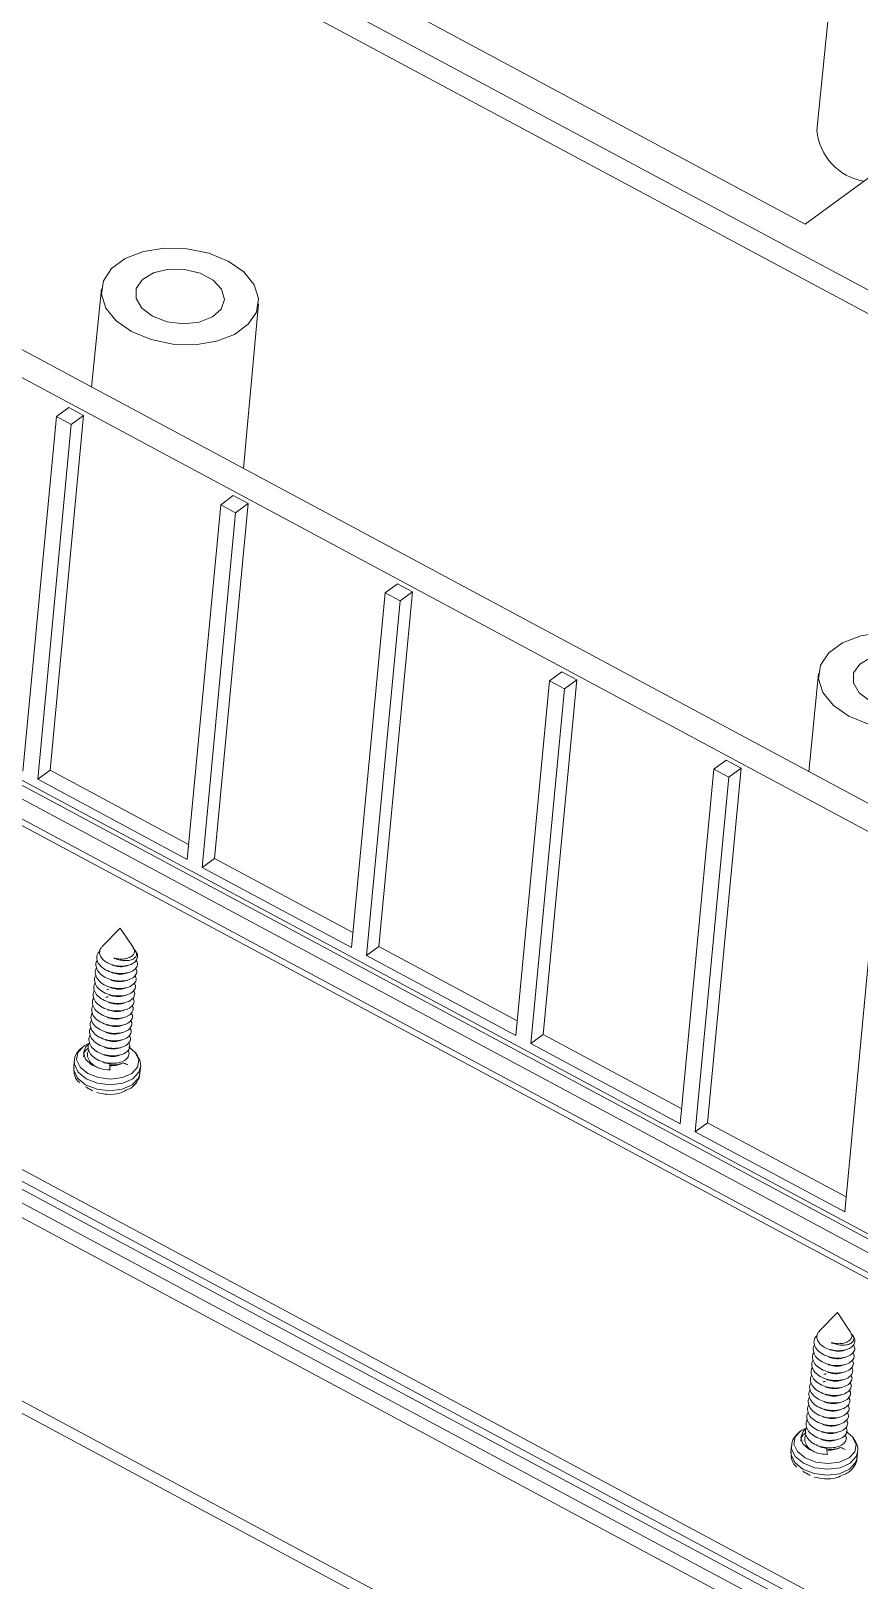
# Model space of a CAD drawing. Header units: inches. Extents: x 1153 to 4131, y 573 to 1071.
# Drawn here: x 1237.5 to 1268, y 632.6 to 689.7 of the extents above; entities that cross this region are included whole.
import ezdxf

# ---------------------------------------------------------------- set-up
doc = ezdxf.new("R2010")
doc.units = ezdxf.units.IN

# ---------------------------------------------------------------- blocks, each defined once
blk = doc.blocks.new('FGFG')
at = {"color": 7, "linetype": 'Continuous', "lineweight": 15}
for p, q in [((454.907, 940.302), (345.149, 999.134)), ((454.795, 939.12), (345.037, 997.951)), ((421.207, 987.161), (419.154, 966.431)), ((384.206, 979.904), (418.542, 961.5)), ((453.841, 913.826), (343.402, 973.022)), ((342.241, 972.173), (452.68, 912.976)), ((418.542, 961.5), (422.187, 964.165)), ((381.442, 958.089), (380.929, 952.908)), ((388.938, 948.615), (389.721, 957.306)), ((448.71, 892.909), (338.985, 951.723)), ((449.258, 893.327), (339.56, 952.126)), ((449.825, 893.301), (340.127, 952.1)), ((379.719, 951.835), (379.069, 951.36)), ((379.719, 951.835), (380.507, 951.413)), ((377.301, 932.671), (379.069, 951.36)), ((379.856, 950.938), (378.089, 932.249)), ((380.507, 951.413), (378.74, 932.725)), ((379.069, 951.36), (379.856, 950.938)), ((380.507, 951.413), (379.856, 950.938)), ((448.61, 891.91), (338.92, 950.705)), ((339.06, 950.285), (448.75, 891.49)), ((418.657, 888.867), (308.902, 947.697)), ((309.391, 948.055), (419.146, 889.225)), ((418.055, 888.059), (308.298, 946.89)), ((418.619, 888.473), (308.864, 947.303)), ((389.17, 946.77), (387.402, 928.082)), ((388.382, 947.192), (387.731, 946.716)), ((388.382, 947.192), (389.17, 946.77)), ((389.17, 946.77), (388.519, 946.294)), ((307.958, 946.292), (417.713, 887.462)), ((385.964, 928.028), (387.731, 946.716)), ((388.519, 946.294), (386.751, 927.606)), ((387.731, 946.716), (388.519, 946.294)), ((394.627, 923.385), (396.394, 942.073)), ((397.832, 942.127), (396.065, 923.438)), ((397.045, 942.549), (396.394, 942.073)), ((396.394, 942.073), (397.182, 941.651)), ((397.045, 942.549), (397.832, 942.127)), ((397.832, 942.127), (397.182, 941.651)), ((397.182, 941.651), (395.414, 922.963)), ((405.707, 937.906), (405.057, 937.43)), ((405.707, 937.906), (406.495, 937.483)), ((419.243, 937.828), (418.729, 932.646)), ((306.788, 937.27), (416.543, 878.44)), ((403.289, 918.742), (405.057, 937.43)), ((405.844, 937.008), (404.077, 918.32)), ((406.495, 937.483), (404.727, 918.795)), ((405.057, 937.43), (405.844, 937.008)), ((406.495, 937.483), (405.844, 937.008)), ((306.728, 936.64), (416.483, 877.81)), ((414.37, 933.262), (413.719, 932.787)), ((414.37, 933.262), (415.158, 932.84)), ((378.74, 932.725), (378.089, 932.249)), ((378.089, 932.249), (385.964, 928.028)), ((378.74, 932.725), (386.038, 928.813)), ((411.952, 914.098), (413.719, 932.787)), ((414.507, 932.364), (412.739, 913.676)), ((415.158, 932.84), (413.39, 914.152)), ((413.719, 932.787), (414.507, 932.364)), ((415.158, 932.84), (414.507, 932.364)), ((387.402, 928.082), (386.751, 927.606)), ((387.402, 928.082), (394.701, 924.17)), ((420.615, 909.455), (422.382, 928.143)), ((386.751, 927.606), (394.627, 923.385)), ((382.433, 924.408), (381.494, 923.454)), ((383.127, 923.37), (382.433, 924.408)), ((383.273, 923.151), (383.244, 923.194)), ((396.065, 923.438), (395.414, 922.963)), ((396.065, 923.438), (403.363, 919.526)), ((395.414, 922.963), (403.289, 918.742)), ((404.727, 918.795), (404.077, 918.32)), ((404.077, 918.32), (411.952, 914.098)), ((404.727, 918.795), (412.026, 914.883)), ((380.012, 917.397), (379.983, 917.082)), ((381.582, 917.315), (381.881, 917.255)), ((381.925, 917.284), (381.881, 917.255)), ((381.881, 917.255), (381.887, 916.94)), ((383.467, 916.752), (383.497, 917.068)), ((383.497, 917.068), (383.494, 917.044)), ((413.39, 914.152), (412.739, 913.676)), ((413.39, 914.152), (420.689, 910.24)), ((412.739, 913.676), (420.615, 909.455)), ((420.234, 904.147), (419.295, 903.192)), ((420.927, 903.109), (420.234, 904.147)), ((421.074, 902.889), (421.045, 902.933)), ((417.813, 897.136), (417.783, 896.821)), ((419.382, 897.053), (419.681, 896.993)), ((419.726, 897.023), (419.681, 896.993)), ((419.681, 896.993), (419.687, 896.679)), ((421.268, 896.491), (421.297, 896.806)), ((421.297, 896.806), (421.295, 896.783))]:
    blk.add_line(p, q, dxfattribs=at)
at = {"color": 7, "linetype": 'Continuous', "lineweight": 15, "flags": 128}
for points in [[(388.125, 959.551), (387.099, 959.97), (385.951, 960.204), (384.772, 960.235), (383.659, 960.06), (382.702, 959.693), (381.978, 959.163), (381.546, 958.515), (381.44, 957.799), (381.671, 957.075), (382.218, 956.401), (383.037, 955.831), (384.063, 955.412), (385.211, 955.177), (386.39, 955.146), (387.503, 955.322), (388.46, 955.689), (389.184, 956.218), (389.616, 956.867), (389.722, 957.582), (389.491, 958.306), (388.944, 958.981), (388.125, 959.551)], [(384.143, 956.64), (383.572, 957.069), (383.272, 957.582), (383.284, 958.11), (383.606, 958.582), (384.194, 958.933), (384.971, 959.116), (385.829, 959.107), (386.654, 958.906), (387.334, 958.542), (387.778, 958.062), (387.924, 957.533), (387.754, 957.024), (387.291, 956.606), (386.597, 956.334), (385.765, 956.246), (384.909, 956.352), (384.143, 956.64)], [(425.925, 939.289), (424.9, 939.708), (423.751, 939.943), (422.573, 939.974), (421.46, 939.798), (420.502, 939.431), (419.778, 938.902), (419.346, 938.253), (419.241, 937.538), (419.471, 936.814), (420.018, 936.139), (420.838, 935.569), (421.863, 935.15), (423.012, 934.916), (424.191, 934.885), (425.304, 935.06), (426.261, 935.427), (426.985, 935.957), (427.417, 936.605), (427.522, 937.321), (427.292, 938.045), (426.745, 938.719), (425.925, 939.289)], [(421.944, 936.378), (421.373, 936.808), (421.072, 937.321), (421.084, 937.849), (421.406, 938.32), (421.995, 938.671), (422.771, 938.854), (423.63, 938.845), (424.455, 938.645), (425.135, 938.28), (425.578, 937.801), (425.725, 937.271), (425.555, 936.763), (425.092, 936.345), (424.397, 936.073), (423.566, 935.984), (422.71, 936.091), (421.944, 936.378)], [(380.729, 916.753), (380.323, 917.082), (380.139, 917.471), (380.204, 917.859), (380.509, 918.188), (380.803, 918.341)], [(380.78, 918.296), (380.623, 918.147), (380.502, 917.831), (380.607, 917.498), (380.919, 917.208), (381.384, 917.011)], [(382.897, 918.143), (383.231, 917.856), (383.415, 917.468), (383.35, 917.08), (383.045, 916.751), (382.548, 916.531), (381.932, 916.455), (381.294, 916.532), (380.729, 916.753)], [(418.529, 896.491), (418.124, 896.821), (417.94, 897.209), (418.005, 897.597), (418.309, 897.926), (418.604, 898.08)], [(418.581, 898.034), (418.423, 897.886), (418.303, 897.569), (418.408, 897.237), (418.72, 896.947), (419.185, 896.749)], [(420.697, 897.882), (421.031, 897.595), (421.216, 897.206), (421.15, 896.818), (420.846, 896.489), (420.348, 896.27), (419.733, 896.193), (419.094, 896.271), (418.529, 896.491)], [(417.783, 896.821), (417.788, 896.657), (417.983, 896.245), (418.414, 895.896), (419.013, 895.662), (419.69, 895.579), (420.343, 895.661), (420.871, 895.894), (421.194, 896.242), (421.268, 896.491)]]:
    blk.add_lwpolyline(points, dxfattribs=at)
at = {"color": 8, "linetype": 'Continuous', "lineweight": 15, "flags": 128}
for points in [[(383.494, 917.044), (383.423, 916.819), (383.1, 916.471), (382.572, 916.238), (381.92, 916.156), (381.242, 916.239), (380.643, 916.473), (380.213, 916.822), (380.017, 917.234), (380.012, 917.395)], [(379.983, 917.082), (379.987, 916.919), (380.183, 916.507), (380.613, 916.157), (381.212, 915.924), (381.89, 915.841), (382.542, 915.922), (383.07, 916.155), (383.393, 916.504), (383.467, 916.752)], [(421.295, 896.783), (421.223, 896.558), (420.9, 896.209), (420.372, 895.976), (419.72, 895.895), (419.043, 895.977), (418.443, 896.211), (418.013, 896.561), (417.818, 896.973), (417.813, 897.134)]]:
    blk.add_lwpolyline(points, dxfattribs=at)
at = {"color": 7, "linetype": 'Continuous', "lineweight": 15}
for centre, radius, start, end in [((422.138, 966.713), 2.998, 185.40423, 260.26491), ((381.927, 919.052), 2.112, 255.11071, 269.96535), ((381.953, 918.637), 1.481, 268.81129, 296.25198), ((419.754, 898.376), 1.481, 268.81173, 296.25155), ((419.728, 898.791), 2.112, 255.11102, 269.96517)]:
    blk.add_arc(centre, radius, start, end, dxfattribs=at)
for points, knots in [([(381.37, 923.21), (381.324, 923.164), (381.202, 923.039), (381.177, 922.781), (381.294, 922.495), (381.568, 922.25), (381.945, 922.074), (382.375, 921.998), (382.788, 922.026), (383.123, 922.147), (383.32, 922.347), (383.376, 922.547), (383.3, 922.665), (383.274, 922.705)], [0, 0, 0, 0, 0.059212, 0.158863, 0.258513, 0.355042, 0.45557, 0.553512, 0.651453, 0.75198, 0.848509, 0.94816, 1, 1, 1, 1]), ([(383.264, 923.144), (383.282, 923.122), (383.355, 923.036), (383.364, 922.87), (383.283, 922.674), (383.083, 922.515), (382.799, 922.418), (382.464, 922.388), (382.116, 922.43), (381.798, 922.544), (381.544, 922.712), (381.381, 922.916), (381.332, 923.136), (381.373, 923.322), (381.468, 923.412), (381.502, 923.446)], [0, 0, 0, 0, 0.030017, 0.117337, 0.204659, 0.292026, 0.377042, 0.461782, 0.546562, 0.629186, 0.711345, 0.793539, 0.87377, 0.953348, 1, 1, 1, 1]), ([(383.124, 923.369), (383.151, 923.318), (383.207, 923.212), (383.168, 923.05), (383.042, 922.907), (382.832, 922.808), (382.572, 922.766), (382.318, 922.775), (382.167, 922.816), (382.107, 922.832)], [0, 0, 0, 0, 0.144044, 0.2983155, 0.4526402, 0.6043232, 0.7530514, 0.9018354, 1, 1, 1, 1]), ([(382.107, 922.832), (382.124, 922.823), (382.162, 922.805), (382.288, 922.753), (382.496, 922.702), (382.773, 922.685), (383.022, 922.725), (383.206, 922.826), (383.307, 922.965), (383.295, 923.121), (383.234, 923.24), (383.159, 923.287), (383.156, 923.288)], [0, 0, 0, 0, 0.025185, 0.055218, 0.174572, 0.297359, 0.430978, 0.564571, 0.698857, 0.846658, 0.994659, 1, 1, 1, 1]), ([(381.199, 922.308), (381.19, 922.298), (381.11, 922.208), (381.107, 921.991), (381.219, 921.707), (381.494, 921.461), (381.871, 921.286), (382.301, 921.21), (382.714, 921.238), (383.048, 921.359), (383.245, 921.558), (383.302, 921.755), (383.229, 921.868), (383.206, 921.904)], [0, 0, 0, 0, 0.012972, 0.118105, 0.223238, 0.325078, 0.431137, 0.534467, 0.637796, 0.743855, 0.845695, 0.950828, 1, 1, 1, 1]), ([(381.236, 922.702), (381.227, 922.692), (381.148, 922.602), (381.145, 922.385), (381.256, 922.102), (381.531, 921.855), (381.908, 921.68), (382.338, 921.604), (382.751, 921.632), (383.086, 921.753), (383.282, 921.953), (383.339, 922.149), (383.266, 922.262), (383.243, 922.298)], [0, 0, 0, 0, 0.012972, 0.118105, 0.223238, 0.325078, 0.431137, 0.534467, 0.637796, 0.743855, 0.845695, 0.950828, 1, 1, 1, 1]), ([(382.035, 922.464), (382.039, 922.462), (382.053, 922.452), (382.067, 922.442), (382.077, 922.435)], [0, 0, 0, 0, 0.254528, 1, 1, 1, 1]), ([(382.066, 922.44), (382.165, 922.416), (382.366, 922.367), (382.605, 922.37), (382.701, 922.406), (382.719, 922.412)], [0, 0, 0, 0, 0.439994, 0.896626, 1, 1, 1, 1]), ([(382.742, 922.41), (382.765, 922.417), (382.799, 922.428), (382.83, 922.437), (382.84, 922.44)], [0, 0, 0, 0, 0.651923, 1, 1, 1, 1]), ([(381.124, 921.519), (381.115, 921.509), (381.036, 921.419), (381.033, 921.203), (381.144, 920.919), (381.419, 920.673), (381.796, 920.497), (382.226, 920.421), (382.639, 920.449), (382.974, 920.57), (383.171, 920.77), (383.227, 920.966), (383.154, 921.08), (383.131, 921.116)], [0, 0, 0, 0, 0.012972, 0.118105, 0.223238, 0.325078, 0.431137, 0.534467, 0.637796, 0.743855, 0.845695, 0.950828, 1, 1, 1, 1]), ([(381.161, 921.913), (381.153, 921.903), (381.073, 921.814), (381.07, 921.597), (381.181, 921.313), (381.456, 921.067), (381.833, 920.892), (382.263, 920.816), (382.677, 920.843), (383.011, 920.965), (383.208, 921.164), (383.264, 921.361), (383.192, 921.474), (383.168, 921.51)], [0, 0, 0, 0, 0.012971, 0.118105, 0.223238, 0.325078, 0.431137, 0.534467, 0.637796, 0.743855, 0.845695, 0.950828, 1, 1, 1, 1]), ([(381.939, 921.69), (381.95, 921.683), (381.972, 921.668), (381.992, 921.654), (382.003, 921.647)], [0, 0, 0, 0, 0.500024, 1, 1, 1, 1]), ([(381.977, 922.084), (381.988, 922.077), (382.009, 922.062), (382.03, 922.048), (382.04, 922.041)], [0, 0, 0, 0, 0.500038, 1, 1, 1, 1]), ([(381.992, 921.652), (382.09, 921.628), (382.291, 921.579), (382.53, 921.581), (382.626, 921.617), (382.644, 921.624)], [0, 0, 0, 0, 0.439994, 0.896626, 1, 1, 1, 1]), ([(382.029, 922.046), (382.128, 922.022), (382.329, 921.973), (382.568, 921.976), (382.664, 922.011), (382.681, 922.018)], [0, 0, 0, 0, 0.4399918, 0.8966261, 1, 1, 1, 1]), ([(382.667, 921.622), (382.69, 921.629), (382.735, 921.642), (382.774, 921.654), (382.794, 921.66)], [0, 0, 0, 0, 0.499425, 1, 1, 1, 1]), ([(382.705, 922.016), (382.727, 922.023), (382.772, 922.036), (382.811, 922.048), (382.831, 922.054)], [0, 0, 0, 0, 0.499452, 1, 1, 1, 1]), ([(381.049, 920.731), (381.041, 920.721), (380.961, 920.631), (380.958, 920.414), (381.069, 920.13), (381.344, 919.884), (381.722, 919.709), (382.152, 919.633), (382.565, 919.66), (382.899, 919.782), (383.096, 919.981), (383.152, 920.178), (383.08, 920.291), (383.056, 920.327)], [0, 0, 0, 0, 0.012972, 0.118105, 0.223238, 0.325078, 0.431137, 0.534467, 0.637796, 0.743855, 0.845695, 0.950828, 1, 1, 1, 1]), ([(381.087, 921.125), (381.078, 921.115), (380.998, 921.025), (380.995, 920.808), (381.107, 920.525), (381.382, 920.278), (381.759, 920.103), (382.189, 920.027), (382.602, 920.055), (382.936, 920.176), (383.133, 920.376), (383.19, 920.572), (383.117, 920.685), (383.094, 920.721)], [0, 0, 0, 0, 0.012971, 0.118105, 0.223238, 0.325078, 0.431137, 0.534467, 0.637797, 0.743855, 0.845695, 0.950828, 1, 1, 1, 1]), ([(381.798, 920.794), (381.779, 920.788), (381.742, 920.776), (381.703, 920.764), (381.684, 920.758)], [0, 0, 0, 0, 0.499962, 1, 1, 1, 1]), ([(381.835, 921.188), (381.817, 921.182), (381.779, 921.17), (381.74, 921.158), (381.721, 921.152)], [0, 0, 0, 0, 0.499962, 1, 1, 1, 1]), ([(381.865, 920.901), (381.876, 920.894), (381.897, 920.88), (381.918, 920.865), (381.928, 920.858)], [0, 0, 0, 0, 0.500024, 1, 1, 1, 1]), ([(381.902, 921.296), (381.913, 921.288), (381.935, 921.274), (381.955, 921.26), (381.965, 921.252)], [0, 0, 0, 0, 0.500011, 1, 1, 1, 1]), ([(381.917, 920.863), (382.016, 920.839), (382.217, 920.79), (382.456, 920.793), (382.552, 920.829), (382.57, 920.835)], [0, 0, 0, 0, 0.439994, 0.896626, 1, 1, 1, 1]), ([(381.955, 921.257), (382.053, 921.233), (382.254, 921.184), (382.493, 921.187), (382.589, 921.223), (382.607, 921.229)], [0, 0, 0, 0, 0.4399918, 0.8966261, 1, 1, 1, 1]), ([(382.593, 920.833), (382.615, 920.84), (382.66, 920.854), (382.699, 920.865), (382.719, 920.871)], [0, 0, 0, 0, 0.499425, 1, 1, 1, 1]), ([(382.63, 921.228), (382.653, 921.234), (382.698, 921.248), (382.737, 921.26), (382.756, 921.266)], [0, 0, 0, 0, 0.499439, 1, 1, 1, 1]), ([(380.975, 919.942), (380.966, 919.932), (380.887, 919.842), (380.884, 919.626), (380.995, 919.342), (381.27, 919.096), (381.647, 918.92), (382.077, 918.844), (382.49, 918.872), (382.825, 918.993), (383.021, 919.193), (383.078, 919.389), (383.005, 919.503), (382.982, 919.539)], [0, 0, 0, 0, 0.012972, 0.118105, 0.223238, 0.325078, 0.431137, 0.534467, 0.637796, 0.743855, 0.845695, 0.950828, 1, 1, 1, 1]), ([(381.012, 920.336), (381.003, 920.326), (380.924, 920.237), (380.921, 920.02), (381.032, 919.736), (381.307, 919.49), (381.684, 919.315), (382.114, 919.239), (382.527, 919.266), (382.862, 919.388), (383.059, 919.587), (383.115, 919.783), (383.042, 919.897), (383.019, 919.933)], [0, 0, 0, 0, 0.012971, 0.118105, 0.223238, 0.325078, 0.431137, 0.534467, 0.637797, 0.743855, 0.845695, 0.950828, 1, 1, 1, 1]), ([(381.79, 920.113), (381.801, 920.106), (381.823, 920.091), (381.843, 920.077), (381.854, 920.07)], [0, 0, 0, 0, 0.500038, 1, 1, 1, 1]), ([(381.827, 920.507), (381.838, 920.5), (381.86, 920.485), (381.881, 920.471), (381.891, 920.464)], [0, 0, 0, 0, 0.500024, 1, 1, 1, 1]), ([(381.843, 920.074), (381.941, 920.05), (382.142, 920.002), (382.381, 920.004), (382.477, 920.04), (382.495, 920.047)], [0, 0, 0, 0, 0.439994, 0.896626, 1, 1, 1, 1]), ([(381.88, 920.469), (381.979, 920.445), (382.179, 920.396), (382.418, 920.399), (382.514, 920.434), (382.532, 920.441)], [0, 0, 0, 0, 0.4399918, 0.8966239, 1, 1, 1, 1]), ([(382.518, 920.045), (382.541, 920.052), (382.586, 920.065), (382.625, 920.077), (382.644, 920.083)], [0, 0, 0, 0, 0.499425, 1, 1, 1, 1]), ([(382.555, 920.439), (382.578, 920.446), (382.623, 920.459), (382.662, 920.471), (382.682, 920.477)], [0, 0, 0, 0, 0.499425, 1, 1, 1, 1]), ([(380.9, 919.154), (380.892, 919.144), (380.812, 919.054), (380.809, 918.837), (380.92, 918.553), (381.195, 918.307), (381.572, 918.132), (382.002, 918.056), (382.416, 918.083), (382.75, 918.205), (382.947, 918.404), (383.003, 918.601), (382.93, 918.714), (382.907, 918.75)], [0, 0, 0, 0, 0.012971, 0.118105, 0.223238, 0.325078, 0.431137, 0.534467, 0.637796, 0.743855, 0.845695, 0.950828, 1, 1, 1, 1]), ([(380.938, 919.548), (380.929, 919.538), (380.849, 919.448), (380.846, 919.231), (380.957, 918.947), (381.233, 918.701), (381.61, 918.526), (382.04, 918.45), (382.453, 918.478), (382.787, 918.599), (382.984, 918.799), (383.041, 918.995), (382.968, 919.108), (382.945, 919.144)], [0, 0, 0, 0, 0.012972, 0.118105, 0.223238, 0.325078, 0.431137, 0.534467, 0.637796, 0.743855, 0.845695, 0.950828, 1, 1, 1, 1]), ([(381.716, 919.324), (381.727, 919.317), (381.748, 919.302), (381.769, 919.288), (381.779, 919.281)], [0, 0, 0, 0, 0.500038, 1, 1, 1, 1]), ([(381.753, 919.719), (381.764, 919.711), (381.786, 919.697), (381.806, 919.682), (381.816, 919.675)], [0, 0, 0, 0, 0.500024, 1, 1, 1, 1]), ([(381.768, 919.286), (381.867, 919.262), (382.068, 919.213), (382.307, 919.216), (382.403, 919.251), (382.42, 919.258)], [0, 0, 0, 0, 0.4399918, 0.8966261, 1, 1, 1, 1]), ([(381.805, 919.68), (381.904, 919.656), (382.105, 919.607), (382.344, 919.61), (382.44, 919.646), (382.458, 919.652)], [0, 0, 0, 0, 0.439994, 0.896626, 1, 1, 1, 1]), ([(382.444, 919.256), (382.466, 919.263), (382.511, 919.277), (382.55, 919.288), (382.57, 919.294)], [0, 0, 0, 0, 0.499425, 1, 1, 1, 1]), ([(382.481, 919.651), (382.503, 919.657), (382.549, 919.671), (382.588, 919.683), (382.607, 919.689)], [0, 0, 0, 0, 0.499425, 1, 1, 1, 1]), ([(380.555, 918.216), (380.428, 918.115), (380.186, 917.923), (380.014, 917.602), (380.028, 917.426), (380.031, 917.392)], [0, 0, 0, 0, 0.474567, 0.898445, 1, 1, 1, 1]), ([(380.804, 918.34), (380.803, 918.338), (380.733, 918.256), (380.736, 918.048), (380.845, 917.765), (381.121, 917.52), (381.499, 917.339), (381.784, 917.302), (381.925, 917.284)], [0, 0, 0, 0, 0.003873, 0.204692, 0.405511, 0.600039, 0.802626, 1, 1, 1, 1]), ([(380.863, 918.759), (380.854, 918.749), (380.775, 918.659), (380.772, 918.443), (380.883, 918.159), (381.158, 917.913), (381.535, 917.738), (381.965, 917.661), (382.378, 917.689), (382.713, 917.811), (382.91, 918.01), (382.966, 918.206), (382.893, 918.32), (382.87, 918.356)], [0, 0, 0, 0, 0.012972, 0.118105, 0.223238, 0.325078, 0.431137, 0.534467, 0.637796, 0.743855, 0.845695, 0.950828, 1, 1, 1, 1]), ([(381.641, 918.536), (381.652, 918.529), (381.674, 918.514), (381.694, 918.5), (381.704, 918.493)], [0, 0, 0, 0, 0.500011, 1, 1, 1, 1]), ([(381.678, 918.93), (381.689, 918.923), (381.711, 918.908), (381.731, 918.894), (381.742, 918.887)], [0, 0, 0, 0, 0.500024, 1, 1, 1, 1]), ([(381.694, 918.497), (381.792, 918.473), (381.993, 918.425), (382.232, 918.427), (382.328, 918.463), (382.346, 918.47)], [0, 0, 0, 0, 0.4399918, 0.8966261, 1, 1, 1, 1]), ([(381.731, 918.892), (381.829, 918.868), (382.03, 918.819), (382.269, 918.822), (382.365, 918.857), (382.383, 918.864)], [0, 0, 0, 0, 0.439994, 0.896626, 1, 1, 1, 1]), ([(382.369, 918.468), (382.392, 918.475), (382.437, 918.488), (382.476, 918.5), (382.495, 918.506)], [0, 0, 0, 0, 0.499439, 1, 1, 1, 1]), ([(382.406, 918.862), (382.429, 918.869), (382.474, 918.882), (382.513, 918.894), (382.532, 918.9)], [0, 0, 0, 0, 0.499425, 1, 1, 1, 1]), ([(380.76, 918.092), (380.67, 918.011), (380.518, 917.873), (380.51, 917.699), (380.506, 917.628)], [0, 0, 0, 0, 0.59256, 1, 1, 1, 1]), ([(381.566, 917.747), (381.577, 917.74), (381.599, 917.725), (381.62, 917.711), (381.63, 917.704)], [0, 0, 0, 0, 0.500024, 1, 1, 1, 1]), ([(381.604, 918.142), (381.615, 918.134), (381.636, 918.12), (381.657, 918.105), (381.667, 918.098)], [0, 0, 0, 0, 0.500024, 1, 1, 1, 1]), ([(381.619, 917.709), (381.718, 917.685), (381.918, 917.636), (382.157, 917.639), (382.253, 917.674), (382.271, 917.681)], [0, 0, 0, 0, 0.4399918, 0.8966261, 1, 1, 1, 1]), ([(381.656, 918.103), (381.755, 918.079), (381.956, 918.03), (382.195, 918.033), (382.291, 918.069), (382.309, 918.075)], [0, 0, 0, 0, 0.439994, 0.896626, 1, 1, 1, 1]), ([(382.294, 917.679), (382.317, 917.686), (382.362, 917.699), (382.401, 917.711), (382.421, 917.717)], [0, 0, 0, 0, 0.499425, 1, 1, 1, 1]), ([(382.332, 918.074), (382.354, 918.08), (382.399, 918.094), (382.438, 918.106), (382.458, 918.111)], [0, 0, 0, 0, 0.499425, 1, 1, 1, 1]), ([(383.491, 917.033), (383.492, 917.035), (383.543, 917.177), (383.473, 917.49), (383.315, 917.731), (383.238, 917.848)], [0, 0, 0, 0, 0.007712, 0.518307, 1, 1, 1, 1]), ([(380.001, 917.066), (379.997, 916.951), (379.989, 916.696), (380.124, 916.414), (380.265, 916.289), (380.297, 916.262)], [0, 0, 0, 0, 0.389357, 0.864485, 1, 1, 1, 1]), ([(381.529, 917.353), (381.54, 917.346), (381.562, 917.331), (381.582, 917.317), (381.593, 917.31)], [0, 0, 0, 0, 0.500024, 1, 1, 1, 1]), ([(382.609, 917.309), (382.506, 917.272), (382.306, 917.199), (382.052, 917.199), (381.927, 917.199)], [0, 0, 0, 0, 0.508072, 1, 1, 1, 1]), ([(382.609, 917.309), (382.647, 917.288), (382.725, 917.246), (382.802, 917.215), (382.841, 917.199)], [0, 0, 0, 0, 0.497323, 1, 1, 1, 1]), ([(382.734, 915.862), (382.824, 915.896), (383.077, 915.992), (383.324, 916.299), (383.481, 916.6), (383.461, 916.756), (383.459, 916.773)], [0, 0, 0, 0, 0.217473, 0.610151, 0.959445, 1, 1, 1, 1]), ([(380.992, 915.83), (380.928, 915.864), (380.799, 915.93), (380.672, 916.009), (380.608, 916.048)], [0, 0, 0, 0, 0.500004, 1, 1, 1, 1]), ([(381.21, 915.742), (381.39, 915.704), (381.787, 915.617), (382.345, 915.662), (382.63, 915.808), (382.734, 915.862)], [0, 0, 0, 0, 0.342883, 0.758542, 1, 1, 1, 1]), ([(419.17, 902.949), (419.125, 902.902), (419.003, 902.778), (418.977, 902.52), (419.095, 902.234), (419.368, 901.988), (419.746, 901.813), (420.176, 901.737), (420.589, 901.764), (420.923, 901.886), (421.121, 902.085), (421.177, 902.286), (421.1, 902.403), (421.074, 902.443)], [0, 0, 0, 0, 0.059212, 0.158863, 0.258513, 0.355043, 0.45557, 0.553511, 0.651453, 0.75198, 0.84851, 0.948161, 1, 1, 1, 1]), ([(421.065, 902.882), (421.083, 902.86), (421.155, 902.774), (421.164, 902.608), (421.083, 902.413), (420.883, 902.254), (420.599, 902.156), (420.265, 902.126), (419.917, 902.168), (419.599, 902.282), (419.345, 902.45), (419.181, 902.655), (419.133, 902.874), (419.174, 903.061), (419.268, 903.151), (419.303, 903.184)], [0, 0, 0, 0, 0.030017, 0.117337, 0.204659, 0.292026, 0.377042, 0.461782, 0.546562, 0.629186, 0.711345, 0.793539, 0.87377, 0.953348, 1, 1, 1, 1]), ([(420.924, 903.107), (420.951, 903.056), (421.008, 902.95), (420.969, 902.788), (420.842, 902.645), (420.633, 902.547), (420.372, 902.504), (420.118, 902.514), (419.967, 902.554), (419.907, 902.57)], [0, 0, 0, 0, 0.1440427, 0.2983145, 0.4526395, 0.6043226, 0.7530515, 0.9018344, 1, 1, 1, 1]), ([(419.907, 902.57), (419.925, 902.562), (419.963, 902.543), (420.088, 902.491), (420.297, 902.441), (420.574, 902.424), (420.823, 902.463), (421.007, 902.565), (421.107, 902.704), (421.096, 902.859), (421.034, 902.979), (420.96, 903.025), (420.957, 903.027)], [0, 0, 0, 0, 0.025184, 0.055218, 0.174572, 0.297358, 0.430977, 0.56457, 0.698857, 0.846657, 0.994659, 1, 1, 1, 1]), ([(418.999, 902.046), (418.99, 902.036), (418.911, 901.946), (418.908, 901.73), (419.019, 901.446), (419.294, 901.2), (419.671, 901.024), (420.101, 900.948), (420.514, 900.976), (420.849, 901.097), (421.046, 901.297), (421.102, 901.493), (421.029, 901.607), (421.006, 901.643)], [0, 0, 0, 0, 0.012972, 0.118105, 0.223238, 0.325078, 0.431137, 0.534466, 0.637796, 0.743855, 0.845695, 0.950828, 1, 1, 1, 1]), ([(419.036, 902.44), (419.028, 902.43), (418.948, 902.341), (418.945, 902.124), (419.056, 901.84), (419.332, 901.594), (419.709, 901.419), (420.139, 901.343), (420.552, 901.37), (420.886, 901.492), (421.083, 901.691), (421.14, 901.888), (421.067, 902.001), (421.044, 902.037)], [0, 0, 0, 0, 0.012972, 0.118105, 0.223238, 0.325078, 0.431136, 0.534466, 0.637796, 0.743855, 0.845695, 0.950828, 1, 1, 1, 1]), ([(419.836, 902.203), (419.84, 902.2), (419.854, 902.19), (419.868, 902.181), (419.878, 902.174)], [0, 0, 0, 0, 0.254526, 1, 1, 1, 1]), ([(419.867, 902.179), (419.966, 902.155), (420.167, 902.106), (420.405, 902.108), (420.502, 902.144), (420.519, 902.151)], [0, 0, 0, 0, 0.439996, 0.896626, 1, 1, 1, 1]), ([(420.542, 902.149), (420.565, 902.156), (420.6, 902.166), (420.63, 902.175), (420.641, 902.178)], [0, 0, 0, 0, 0.651921, 1, 1, 1, 1]), ([(418.925, 901.258), (418.916, 901.248), (418.836, 901.158), (418.833, 900.941), (418.945, 900.657), (419.22, 900.411), (419.597, 900.236), (420.027, 900.16), (420.44, 900.187), (420.774, 900.309), (420.971, 900.508), (421.028, 900.705), (420.955, 900.818), (420.932, 900.854)], [0, 0, 0, 0, 0.012972, 0.118105, 0.223238, 0.325078, 0.431137, 0.534466, 0.637796, 0.743855, 0.845695, 0.950828, 1, 1, 1, 1]), ([(418.962, 901.652), (418.953, 901.642), (418.874, 901.552), (418.871, 901.335), (418.982, 901.052), (419.257, 900.805), (419.634, 900.63), (420.064, 900.554), (420.477, 900.582), (420.812, 900.703), (421.008, 900.903), (421.065, 901.099), (420.992, 901.212), (420.969, 901.248)], [0, 0, 0, 0, 0.012971, 0.118105, 0.223238, 0.325078, 0.431136, 0.534466, 0.637796, 0.743855, 0.845695, 0.950828, 1, 1, 1, 1]), ([(419.703, 901.034), (419.714, 901.027), (419.735, 901.012), (419.756, 900.998), (419.766, 900.991)], [0, 0, 0, 0, 0.500011, 1, 1, 1, 1]), ([(419.74, 901.428), (419.751, 901.421), (419.773, 901.407), (419.793, 901.392), (419.803, 901.385)], [0, 0, 0, 0, 0.500024, 1, 1, 1, 1]), ([(419.777, 901.823), (419.788, 901.815), (419.81, 901.801), (419.83, 901.787), (419.841, 901.779)], [0, 0, 0, 0, 0.500038, 1, 1, 1, 1]), ([(419.793, 901.39), (419.891, 901.366), (420.092, 901.317), (420.331, 901.32), (420.427, 901.356), (420.445, 901.362)], [0, 0, 0, 0, 0.439996, 0.896626, 1, 1, 1, 1]), ([(419.83, 901.784), (419.928, 901.76), (420.129, 901.711), (420.368, 901.714), (420.464, 901.75), (420.482, 901.756)], [0, 0, 0, 0, 0.439994, 0.896626, 1, 1, 1, 1]), ([(420.468, 901.36), (420.49, 901.367), (420.536, 901.381), (420.575, 901.392), (420.594, 901.398)], [0, 0, 0, 0, 0.499422, 1, 1, 1, 1]), ([(420.505, 901.755), (420.528, 901.761), (420.573, 901.775), (420.612, 901.787), (420.631, 901.793)], [0, 0, 0, 0, 0.499449, 1, 1, 1, 1]), ([(418.85, 900.469), (418.841, 900.459), (418.762, 900.369), (418.759, 900.153), (418.87, 899.869), (419.145, 899.623), (419.522, 899.447), (419.952, 899.371), (420.365, 899.399), (420.7, 899.52), (420.897, 899.72), (420.953, 899.916), (420.88, 900.03), (420.857, 900.066)], [0, 0, 0, 0, 0.012972, 0.118105, 0.223238, 0.325078, 0.431137, 0.534466, 0.637796, 0.743855, 0.845695, 0.950828, 1, 1, 1, 1]), ([(418.887, 900.863), (418.879, 900.853), (418.799, 900.764), (418.796, 900.547), (418.907, 900.263), (419.182, 900.017), (419.559, 899.842), (419.989, 899.766), (420.403, 899.793), (420.737, 899.915), (420.934, 900.114), (420.99, 900.31), (420.918, 900.424), (420.894, 900.46)], [0, 0, 0, 0, 0.012971, 0.118105, 0.223238, 0.325078, 0.431137, 0.534466, 0.637796, 0.743855, 0.845695, 0.950828, 1, 1, 1, 1]), ([(419.599, 900.532), (419.58, 900.526), (419.543, 900.514), (419.504, 900.502), (419.484, 900.496)], [0, 0, 0, 0, 0.4999629, 1, 1, 1, 1]), ([(419.636, 900.926), (419.617, 900.92), (419.58, 900.909), (419.541, 900.897), (419.522, 900.891)], [0, 0, 0, 0, 0.4999629, 1, 1, 1, 1]), ([(419.628, 900.246), (419.639, 900.238), (419.661, 900.224), (419.681, 900.209), (419.692, 900.202)], [0, 0, 0, 0, 0.500024, 1, 1, 1, 1]), ([(419.665, 900.64), (419.676, 900.633), (419.698, 900.618), (419.719, 900.604), (419.729, 900.597)], [0, 0, 0, 0, 0.500024, 1, 1, 1, 1]), ([(419.718, 900.601), (419.817, 900.577), (420.017, 900.529), (420.256, 900.531), (420.352, 900.567), (420.37, 900.574)], [0, 0, 0, 0, 0.439996, 0.896626, 1, 1, 1, 1]), ([(419.755, 900.996), (419.854, 900.972), (420.055, 900.923), (420.294, 900.926), (420.39, 900.961), (420.407, 900.968)], [0, 0, 0, 0, 0.439994, 0.896626, 1, 1, 1, 1]), ([(420.393, 900.572), (420.416, 900.579), (420.461, 900.592), (420.5, 900.604), (420.52, 900.61)], [0, 0, 0, 0, 0.499422, 1, 1, 1, 1]), ([(420.431, 900.966), (420.453, 900.973), (420.498, 900.986), (420.537, 900.998), (420.557, 901.004)], [0, 0, 0, 0, 0.499435, 1, 1, 1, 1]), ([(418.775, 899.68), (418.767, 899.671), (418.687, 899.581), (418.684, 899.364), (418.795, 899.08), (419.071, 898.834), (419.448, 898.659), (419.878, 898.583), (420.291, 898.61), (420.625, 898.732), (420.822, 898.931), (420.879, 899.128), (420.806, 899.241), (420.782, 899.277)], [0, 0, 0, 0, 0.012972, 0.118105, 0.223238, 0.325078, 0.431136, 0.534466, 0.637796, 0.743855, 0.845695, 0.950828, 1, 1, 1, 1]), ([(418.813, 900.075), (418.804, 900.065), (418.725, 899.975), (418.721, 899.758), (418.833, 899.474), (419.108, 899.228), (419.485, 899.053), (419.915, 898.977), (420.328, 899.005), (420.662, 899.126), (420.859, 899.326), (420.916, 899.522), (420.843, 899.635), (420.82, 899.671)], [0, 0, 0, 0, 0.012971, 0.118105, 0.223238, 0.325078, 0.431137, 0.534466, 0.637796, 0.743855, 0.845695, 0.950828, 1, 1, 1, 1]), ([(419.554, 899.457), (419.564, 899.45), (419.586, 899.435), (419.607, 899.421), (419.617, 899.414)], [0, 0, 0, 0, 0.500024, 1, 1, 1, 1]), ([(419.591, 899.851), (419.602, 899.844), (419.624, 899.829), (419.644, 899.815), (419.654, 899.808)], [0, 0, 0, 0, 0.500038, 1, 1, 1, 1]), ([(419.606, 899.419), (419.705, 899.395), (419.906, 899.346), (420.144, 899.349), (420.241, 899.384), (420.258, 899.391)], [0, 0, 0, 0, 0.439996, 0.896626, 1, 1, 1, 1]), ([(419.643, 899.813), (419.742, 899.789), (419.943, 899.74), (420.182, 899.743), (420.278, 899.778), (420.296, 899.785)], [0, 0, 0, 0, 0.439996, 0.896626, 1, 1, 1, 1]), ([(419.681, 900.207), (419.779, 900.183), (419.98, 900.134), (420.219, 900.137), (420.315, 900.173), (420.333, 900.179)], [0, 0, 0, 0, 0.439993, 0.896623, 1, 1, 1, 1]), ([(420.281, 899.389), (420.304, 899.396), (420.349, 899.409), (420.388, 899.421), (420.408, 899.427)], [0, 0, 0, 0, 0.499422, 1, 1, 1, 1]), ([(420.319, 899.783), (420.341, 899.79), (420.387, 899.804), (420.425, 899.815), (420.445, 899.821)], [0, 0, 0, 0, 0.499422, 1, 1, 1, 1]), ([(420.356, 900.178), (420.379, 900.184), (420.424, 900.198), (420.463, 900.21), (420.482, 900.216)], [0, 0, 0, 0, 0.499422, 1, 1, 1, 1]), ([(418.701, 898.892), (418.692, 898.882), (418.613, 898.792), (418.61, 898.575), (418.721, 898.292), (418.996, 898.045), (419.373, 897.87), (419.803, 897.794), (420.216, 897.822), (420.551, 897.943), (420.747, 898.143), (420.804, 898.339), (420.731, 898.452), (420.708, 898.489)], [0, 0, 0, 0, 0.012971, 0.118105, 0.223238, 0.325078, 0.431136, 0.534466, 0.637796, 0.743855, 0.845695, 0.950828, 1, 1, 1, 1]), ([(418.738, 899.286), (418.729, 899.276), (418.65, 899.186), (418.647, 898.97), (418.758, 898.686), (419.033, 898.44), (419.41, 898.265), (419.84, 898.188), (420.253, 898.216), (420.588, 898.338), (420.785, 898.537), (420.841, 898.733), (420.768, 898.847), (420.745, 898.883)], [0, 0, 0, 0, 0.012972, 0.118105, 0.223238, 0.325078, 0.431137, 0.534466, 0.637796, 0.743855, 0.845695, 0.950828, 1, 1, 1, 1]), ([(419.479, 898.669), (419.49, 898.661), (419.512, 898.647), (419.532, 898.632), (419.542, 898.625)], [0, 0, 0, 0, 0.500024, 1, 1, 1, 1]), ([(419.516, 899.063), (419.527, 899.056), (419.549, 899.041), (419.569, 899.027), (419.58, 899.02)], [0, 0, 0, 0, 0.500038, 1, 1, 1, 1]), ([(419.531, 898.63), (419.63, 898.606), (419.831, 898.557), (420.07, 898.56), (420.166, 898.596), (420.184, 898.602)], [0, 0, 0, 0, 0.439996, 0.896626, 1, 1, 1, 1]), ([(419.569, 899.024), (419.667, 899), (419.868, 898.952), (420.107, 898.954), (420.203, 898.99), (420.221, 898.997)], [0, 0, 0, 0, 0.439994, 0.896626, 1, 1, 1, 1]), ([(420.207, 898.601), (420.229, 898.607), (420.275, 898.621), (420.314, 898.633), (420.333, 898.638)], [0, 0, 0, 0, 0.499422, 1, 1, 1, 1]), ([(420.244, 898.995), (420.267, 899.002), (420.312, 899.015), (420.351, 899.027), (420.37, 899.033)], [0, 0, 0, 0, 0.499422, 1, 1, 1, 1]), ([(418.356, 897.955), (418.228, 897.853), (417.987, 897.661), (417.815, 897.341), (417.829, 897.164), (417.831, 897.13)], [0, 0, 0, 0, 0.4745665, 0.8984446, 1, 1, 1, 1]), ([(418.561, 897.83), (418.471, 897.749), (418.319, 897.612), (418.31, 897.438), (418.307, 897.367)], [0, 0, 0, 0, 0.59256, 1, 1, 1, 1]), ([(418.605, 898.078), (418.604, 898.077), (418.534, 897.994), (418.537, 897.786), (418.646, 897.503), (418.921, 897.258), (419.299, 897.077), (419.585, 897.041), (419.726, 897.023)], [0, 0, 0, 0, 0.003873, 0.204692, 0.405511, 0.600039, 0.802626, 1, 1, 1, 1]), ([(418.664, 898.498), (418.655, 898.488), (418.575, 898.398), (418.572, 898.181), (418.684, 897.897), (418.959, 897.651), (419.336, 897.476), (419.766, 897.4), (420.179, 897.428), (420.513, 897.549), (420.71, 897.749), (420.767, 897.945), (420.694, 898.058), (420.671, 898.094)], [0, 0, 0, 0, 0.012972, 0.118105, 0.223238, 0.325078, 0.431137, 0.534466, 0.637796, 0.743855, 0.845695, 0.950828, 1, 1, 1, 1]), ([(419.404, 897.88), (419.415, 897.873), (419.437, 897.858), (419.458, 897.844), (419.468, 897.837)], [0, 0, 0, 0, 0.500024, 1, 1, 1, 1]), ([(419.442, 898.274), (419.453, 898.267), (419.474, 898.252), (419.495, 898.238), (419.505, 898.231)], [0, 0, 0, 0, 0.500011, 1, 1, 1, 1]), ([(419.457, 897.842), (419.555, 897.818), (419.756, 897.769), (419.995, 897.771), (420.091, 897.807), (420.109, 897.814)], [0, 0, 0, 0, 0.439996, 0.896626, 1, 1, 1, 1]), ([(419.494, 898.236), (419.593, 898.212), (419.794, 898.163), (420.033, 898.166), (420.129, 898.201), (420.146, 898.208)], [0, 0, 0, 0, 0.439994, 0.896626, 1, 1, 1, 1]), ([(420.132, 897.812), (420.155, 897.819), (420.2, 897.832), (420.239, 897.844), (420.259, 897.85)], [0, 0, 0, 0, 0.499422, 1, 1, 1, 1]), ([(420.17, 898.206), (420.192, 898.213), (420.237, 898.226), (420.276, 898.238), (420.296, 898.244)], [0, 0, 0, 0, 0.499435, 1, 1, 1, 1]), ([(419.33, 897.091), (419.341, 897.084), (419.362, 897.07), (419.383, 897.055), (419.393, 897.048)], [0, 0, 0, 0, 0.500024, 1, 1, 1, 1]), ([(419.367, 897.486), (419.378, 897.478), (419.4, 897.464), (419.42, 897.45), (419.43, 897.442)], [0, 0, 0, 0, 0.500024, 1, 1, 1, 1]), ([(419.42, 897.447), (419.518, 897.423), (419.719, 897.374), (419.958, 897.377), (420.054, 897.413), (420.072, 897.419)], [0, 0, 0, 0, 0.439994, 0.896626, 1, 1, 1, 1]), ([(420.409, 897.047), (420.307, 897.01), (420.106, 896.937), (419.852, 896.937), (419.727, 896.937)], [0, 0, 0, 0, 0.508073, 1, 1, 1, 1]), ([(420.095, 897.418), (420.118, 897.424), (420.163, 897.438), (420.202, 897.45), (420.221, 897.456)], [0, 0, 0, 0, 0.499422, 1, 1, 1, 1]), ([(420.409, 897.047), (420.448, 897.026), (420.526, 896.984), (420.603, 896.953), (420.641, 896.938)], [0, 0, 0, 0, 0.497319, 1, 1, 1, 1]), ([(421.292, 896.772), (421.293, 896.774), (421.343, 896.915), (421.274, 897.228), (421.115, 897.47), (421.039, 897.587)], [0, 0, 0, 0, 0.007712, 0.518305, 1, 1, 1, 1]), ([(417.802, 896.805), (417.798, 896.69), (417.79, 896.435), (417.924, 896.152), (418.066, 896.028), (418.097, 896)], [0, 0, 0, 0, 0.389358, 0.864486, 1, 1, 1, 1]), ([(420.535, 895.6), (420.625, 895.635), (420.878, 895.731), (421.125, 896.037), (421.281, 896.339), (421.261, 896.495), (421.259, 896.511)], [0, 0, 0, 0, 0.217472, 0.610151, 0.959445, 1, 1, 1, 1]), ([(418.793, 895.569), (418.729, 895.602), (418.6, 895.669), (418.473, 895.747), (418.409, 895.786)], [0, 0, 0, 0, 0.500001, 1, 1, 1, 1]), ([(419.01, 895.481), (419.19, 895.442), (419.588, 895.356), (420.146, 895.4), (420.43, 895.546), (420.535, 895.6)], [0, 0, 0, 0, 0.342883, 0.758542, 1, 1, 1, 1])]:
    blk.add_open_spline(points, degree=3, knots=knots, dxfattribs=at)
at = {"color": 8, "linetype": 'Continuous', "lineweight": 15}
for points, knots in [([(380.788, 917.971), (380.78, 917.961), (380.7, 917.871), (380.697, 917.654), (380.81, 917.373), (381.045, 917.147), (381.255, 917.061), (381.339, 917.026)], [0, 0, 0, 0, 0.032961, 0.300109, 0.567257, 0.826036, 1, 1, 1, 1]), ([(381.925, 917.284), (382.063, 917.286), (382.342, 917.29), (382.675, 917.418), (382.872, 917.615), (382.929, 917.812), (382.856, 917.925), (382.833, 917.962)], [0, 0, 0, 0, 0.221961, 0.449782, 0.668541, 0.894375, 1, 1, 1, 1]), ([(418.589, 897.709), (418.58, 897.699), (418.501, 897.609), (418.497, 897.392), (418.611, 897.111), (418.845, 896.885), (419.055, 896.799), (419.14, 896.765)], [0, 0, 0, 0, 0.032961, 0.300109, 0.567257, 0.826036, 1, 1, 1, 1]), ([(419.726, 897.023), (419.863, 897.025), (420.142, 897.029), (420.476, 897.156), (420.673, 897.354), (420.729, 897.551), (420.657, 897.664), (420.633, 897.7)], [0, 0, 0, 0, 0.22196, 0.449782, 0.668542, 0.894375, 1, 1, 1, 1])]:
    blk.add_open_spline(points, degree=3, knots=knots, dxfattribs=at)

msp = doc.modelspace()

# ---------------------------------------------------------------- block references
at = {"xscale": 0.7000000000000455, "yscale": 0.6999999999999886, "zscale": 0.7}
msp.add_blockref('FGFG', (973.056, 9.572), dxfattribs=at)

doc.saveas('drawing.dxf')
